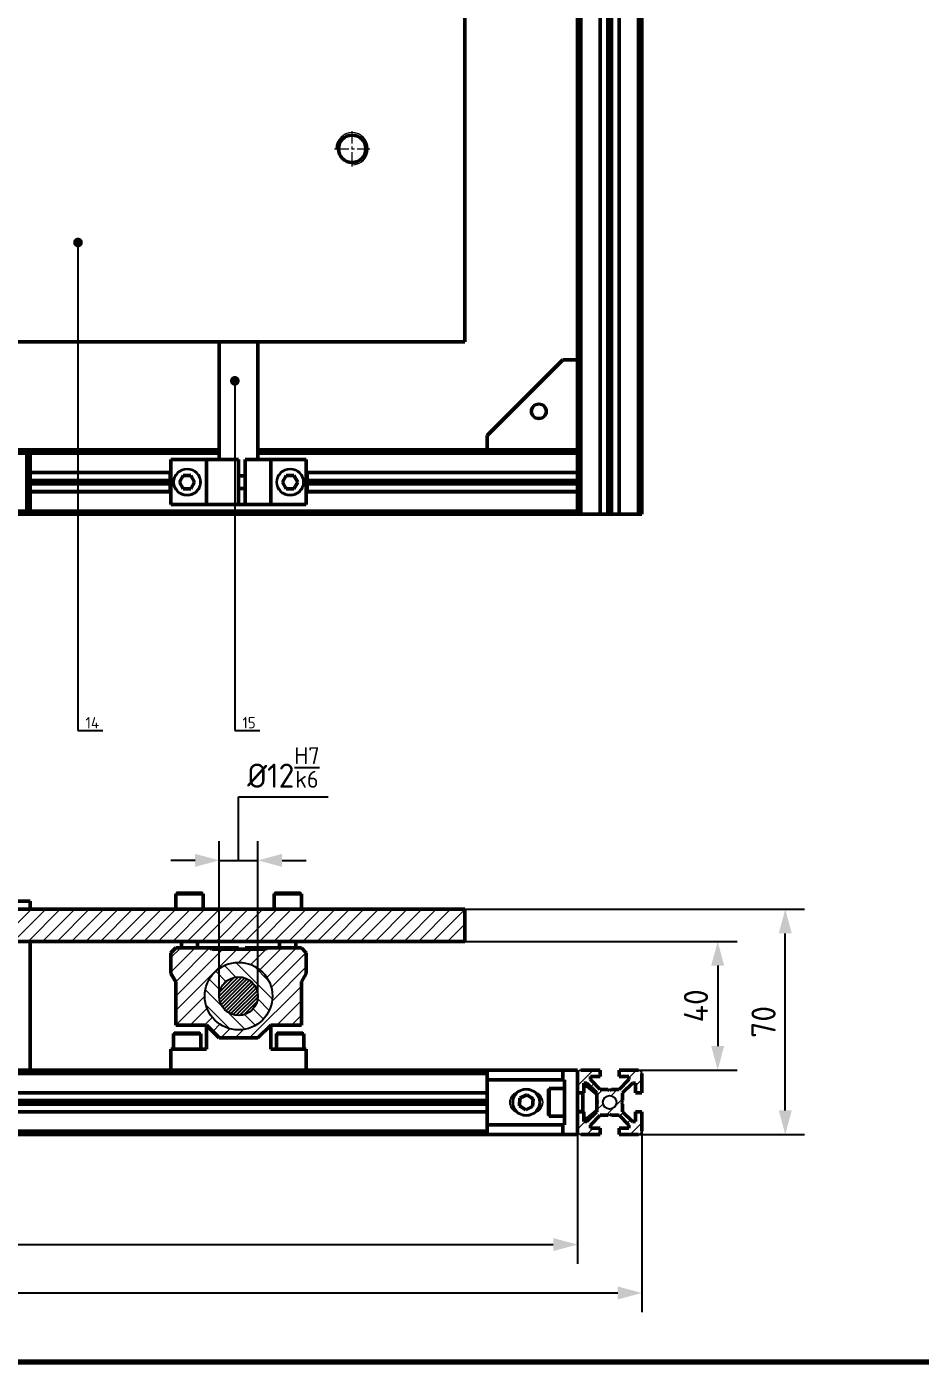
# Model space of a CAD drawing. Header units: millimetres. Extents: x -190 to 12889, y -227 to 3957.
# Drawn here: x 629.3 to 906.8, y 1678.5 to 2093.5 of the extents above; entities that cross this region are included whole.
import ezdxf
from ezdxf import colors
from ezdxf.entities.mleader import LeaderData, LeaderLine
from ezdxf.math import Vec2, Vec3

# ---------------------------------------------------------------- set-up
doc = ezdxf.new("R2010")
doc.units = ezdxf.units.MM
doc.header["$LTSCALE"] = 0.7
doc.header["$PDMODE"] = 35
doc.header["$PDSIZE"] = -4
doc.linetypes.add('CENTER', pattern=[50.8, 31.75, -6.35, 6.35, -6.35])
doc.layers.get('0').update_dxf_attribs({"color": 255})
for name, color, linetype, lineweight in [('AM_5', 10, 'Continuous', 25), ('CON', 7, 'Continuous', 50), ('DIM', 94, 'Continuous', 25), ('KHUNGBV', 5, 'Continuous', 70), ('screw', 33, 'Continuous', 13)]:
    doc.layers.add(name, color=color, linetype=linetype, lineweight=lineweight)
doc.styles.add('TCVN-7284', font='tcvn+7284-2003r.ttf')
doc.styles.add('TCVN7824', font='tcvn+7284-2003r.ttf', dxfattribs={"height": 3.5})
doc.dimstyles.new('TCVN_ISO-25_RadiusDia', dxfattribs={"dimtxt": 2.5, "dimasz": 2.5, "dimexe": 2, "dimexo": 0, "dimgap": 1, "dimtad": 1, "dimtoh": 1, "dimtxsty": 'TCVN-7284', "dimblk": 'Arrow', "dimcen": 0, "dimclrd": 256, "dimclre": 256, "dimclrt": 256, "dimadec": 0, "dimazin": 0, "dimtfac": 1, "dimtofl": 0, "dimtmove": 1, "dimatfit": 0, "dimldrblk": 'Arrow', "dimfxl": 1, "dimlwd": -1, "dimlwe": -1, "dimarcsym": 0})
pattern_1 = [(45, (1707.1177, 785.3584), (-2.245064, 2.245064), [])]

# ---------------------------------------------------------------- blocks, each defined once
blk = doc.blocks.new('screw_m10_l')
at = {"layer": 'CON', "color": 33}
blk.add_circle((0, 0), 4.25, dxfattribs=at)
at = {"layer": 'screw', "color": 1, "linetype": 'CENTER', "ltscale": 0.2}
for p, q in [((0, -5.5), (0, 5.5)), ((-5.5, 0), (5.5, 0))]:
    blk.add_line(p, q, dxfattribs=at)
at = {"layer": 'screw', "color": 92}
blk.add_arc((0, 0), 5, 270, 180, dxfattribs=at)
blk = doc.blocks.new('dfhjd')
at = {"layer": 'KHUNGBV', "color": 9, "ltscale": 5}
blk.add_line((7718.44, 2639.71), (6559.44, 2639.71), dxfattribs=at)
blk = doc.blocks.new('Arrow')
at = {"layer": 'DIM'}
blk.add_solid([(-1, 0.268), (-1, -0.268), (0, 0)], dxfattribs=at)
blk = doc.blocks.new('*D503')
at = {"layer": 'Defpoints', "color": 0, "ltscale": 0.2, "transparency": 16777216}
for p in [(400.31, 1749.31), (800.31, 1749.31), (800.31, 1715.11)]:
    blk.add_point(p, dxfattribs=at)
at = {"layer": 'DIM', "linetype": 'ByBlock', "ltscale": 0.2, "transparency": 16777216}
for p, q in [((400.31, 1749.31), (400.31, 1709.11)), ((800.31, 1749.31), (800.31, 1709.11)), ((407.81, 1715.11), (792.81, 1715.11))]:
    blk.add_line(p, q, dxfattribs=at)
at = {"layer": 'DIM', "ltscale": 0.2, "transparency": 16777216, "xscale": 7.500000000000133, "yscale": 7.500000000000133, "zscale": 7.500000000000133, "rotation": 180}
blk.add_blockref('Arrow', (400.31, 1715.11), dxfattribs=at)
at = {"layer": 'DIM', "ltscale": 0.2, "transparency": 16777216, "xscale": 7.500000000000133, "yscale": 7.500000000000133, "zscale": 7.500000000000133}
blk.add_blockref('Arrow', (800.31, 1715.11), dxfattribs=at)
at = {"layer": 'DIM', "ltscale": 0.2, "transparency": 16777216, "insert": (600.31, 1722.61), "char_height": 7.5, "attachment_point": 5, "style": 'TCVN-7284', "bg_fill": 3, "box_fill_scale": 1.1, "bg_fill_color": 256, "bg_fill_true_color": 13158600, "bg_fill_transparency": 0}
blk.add_mtext('400±0,5', dxfattribs=at)
blk = doc.blocks.new('*D504')
at = {"layer": 'Defpoints', "color": 0, "ltscale": 0.2, "transparency": 16777216}
for p in [(380.31, 1750.31), (820.31, 1750.31), (820.31, 1700.08)]:
    blk.add_point(p, dxfattribs=at)
at = {"layer": 'DIM', "linetype": 'ByBlock', "ltscale": 0.2, "transparency": 16777216}
for p, q in [((380.31, 1750.31), (380.31, 1694.08)), ((820.31, 1750.31), (820.31, 1694.08)), ((387.81, 1700.08), (812.81, 1700.08))]:
    blk.add_line(p, q, dxfattribs=at)
at = {"layer": 'DIM', "ltscale": 0.2, "transparency": 16777216, "xscale": 7.500000000000133, "yscale": 7.500000000000133, "zscale": 7.500000000000133, "rotation": 180}
blk.add_blockref('Arrow', (380.31, 1700.08), dxfattribs=at)
at = {"layer": 'DIM', "ltscale": 0.2, "transparency": 16777216, "xscale": 7.500000000000133, "yscale": 7.500000000000133, "zscale": 7.500000000000133}
blk.add_blockref('Arrow', (820.31, 1700.08), dxfattribs=at)
at = {"layer": 'DIM', "ltscale": 0.2, "transparency": 16777216, "insert": (600.31, 1706.83), "char_height": 7.5, "attachment_point": 5, "style": 'TCVN-7284', "bg_fill": 3, "box_fill_scale": 1.1, "bg_fill_color": 256, "bg_fill_true_color": 13158600, "bg_fill_transparency": 0}
blk.add_mtext('440', dxfattribs=at)
blk = doc.blocks.new('*D505')
at = {"layer": 'Defpoints', "color": 0, "ltscale": 0.2, "transparency": 16777216}
for p in [(765.31, 1809.31), (818.61, 1769.31), (843.86, 1769.31)]:
    blk.add_point(p, dxfattribs=at)
at = {"layer": 'DIM', "linetype": 'ByBlock', "ltscale": 0.2, "transparency": 16777216}
for p, q in [((765.31, 1809.31), (849.86, 1809.31)), ((843.86, 1801.81), (843.86, 1776.81)), ((818.61, 1769.31), (849.86, 1769.31))]:
    blk.add_line(p, q, dxfattribs=at)
at = {"layer": 'DIM', "ltscale": 0.2, "transparency": 16777216, "xscale": 7.500000000000133, "yscale": 7.500000000000133, "zscale": 7.500000000000133}
for p, rotation in [((843.86, 1809.31), 90), ((843.86, 1769.31), 270)]:
    blk.add_blockref('Arrow', p, dxfattribs=dict(at, rotation=rotation))
at = {"layer": 'DIM', "ltscale": 0.2, "transparency": 16777216, "insert": (837.11, 1789.31), "char_height": 7.5, "attachment_point": 5, "rotation": 90, "style": 'TCVN-7284', "bg_fill": 3, "box_fill_scale": 1.1, "bg_fill_color": 256, "bg_fill_true_color": 13158600, "bg_fill_transparency": 0}
blk.add_mtext('40', dxfattribs=at)
blk = doc.blocks.new('*D506')
at = {"layer": 'Defpoints', "color": 0, "ltscale": 0.2, "transparency": 16777216}
for p in [(765.31, 1819.31), (864.85, 1819.31), (819.31, 1749.31)]:
    blk.add_point(p, dxfattribs=at)
at = {"layer": 'DIM', "linetype": 'ByBlock', "ltscale": 0.2, "transparency": 16777216}
for p, q in [((765.31, 1819.31), (870.85, 1819.31)), ((864.85, 1756.81), (864.85, 1811.81)), ((819.31, 1749.31), (870.85, 1749.31))]:
    blk.add_line(p, q, dxfattribs=at)
at = {"layer": 'DIM', "ltscale": 0.2, "transparency": 16777216, "xscale": 7.500000000000133, "yscale": 7.500000000000133, "zscale": 7.500000000000133}
for p, rotation in [((864.85, 1819.31), 90), ((864.85, 1749.31), 270)]:
    blk.add_blockref('Arrow', p, dxfattribs=dict(at, rotation=rotation))
at = {"layer": 'DIM', "ltscale": 0.2, "transparency": 16777216, "insert": (858.1, 1784.31), "char_height": 7.5, "attachment_point": 5, "rotation": 90, "style": 'TCVN-7284', "bg_fill": 3, "box_fill_scale": 1.1, "bg_fill_color": 256, "bg_fill_true_color": 13158600, "bg_fill_transparency": 0}
blk.add_mtext('70', dxfattribs=at)
blk = doc.blocks.new('*D508')
at = {"layer": 'Defpoints', "color": 0, "ltscale": 0.2, "transparency": 16777216}
for p in [(701.06, 1834.5), (689.06, 1792.31), (701.06, 1792.31)]:
    blk.add_point(p, dxfattribs=at)
at = {"layer": 'DIM', "linetype": 'ByBlock', "ltscale": 0.2, "transparency": 16777216}
for p, q in [((695.06, 1834.5), (695.06, 1854.25)), ((695.06, 1854.25), (722.88, 1854.25)), ((689.06, 1792.31), (689.06, 1840.5)), ((701.06, 1792.31), (701.06, 1840.5)), ((681.56, 1834.5), (674.06, 1834.5)), ((689.06, 1834.5), (701.06, 1834.5)), ((708.56, 1834.5), (716.06, 1834.5))]:
    blk.add_line(p, q, dxfattribs=at)
at = {"layer": 'DIM', "ltscale": 0.2, "transparency": 16777216, "xscale": 7.500000000000133, "yscale": 7.500000000000133, "zscale": 7.500000000000133}
blk.add_blockref('Arrow', (689.06, 1834.5), dxfattribs=at)
at = {"layer": 'DIM', "ltscale": 0.2, "transparency": 16777216, "xscale": 7.500000000000133, "yscale": 7.500000000000133, "zscale": 7.500000000000133, "rotation": 180}
blk.add_blockref('Arrow', (701.06, 1834.5), dxfattribs=at)
at = {"layer": 'DIM', "ltscale": 0.2, "transparency": 16777216, "insert": (708.97, 1863.37), "char_height": 7.5, "attachment_point": 5, "style": 'TCVN-7284', "bg_fill": 3, "box_fill_scale": 1.1, "bg_fill_color": 256, "bg_fill_true_color": 13158600, "bg_fill_transparency": 0}
blk.add_mtext('%%C12{\\H0.7x;\\SH7/k6;}', dxfattribs=at)
blk = doc.blocks.new('_Dot')
at = {"color": 0, "linetype": 'ByBlock', "lineweight": -2}
blk.add_line((-0.5, 0), (-1, 0), dxfattribs=at)
at = {"color": 0, "linetype": 'ByBlock', "const_width": 0.5}
blk.add_lwpolyline([(-0.25, 0, 1), (0.25, 0, 1)], format="xyb", close=True, dxfattribs=at)

msp = doc.modelspace()

# ---------------------------------------------------------------- hatches: boundary and pattern name
at = {"linetype": 'Continuous', "lineweight": 18}
h = msp.add_hatch(dxfattribs=at)
h.set_pattern_fill('ANSI31', style=0)
h.set_pattern_definition(pattern_1)
h.paths.add_polyline_path([(765.3078, 1809.3117), (765.3078, 1819.3117), (435.3078, 1819.3117), (435.3078, 1809.3117)], flags=0)
h = msp.add_hatch(dxfattribs=at)
h.set_pattern_fill('ANSI31', color=3, style=0)
h.set_pattern_definition(pattern_1)
h.paths.add_polyline_path([(703.8078, 1807.3117), (703.4078, 1806.9117), (686.7078, 1806.9117), (686.3078, 1807.3117), (675.5578, 1807.3117), (674.0578, 1805.8117), (674.0578, 1799.3117), (675.5578, 1796.7137), (675.5578, 1783.3117), (685.0578, 1783.3117), (689.0578, 1779.3117), (701.0578, 1779.3117), (705.0578, 1783.3117), (714.5578, 1783.3117), (714.5578, 1796.7137), (716.0578, 1799.3117), (716.0578, 1805.8117), (714.5578, 1807.3117)], flags=0)
edge = h.paths.add_edge_path(flags=0)
edge.add_arc((695.0578, 1792.3117), 10.5, 0, 360)
h = msp.add_hatch(dxfattribs=at)
h.set_pattern_fill('ANSI31', color=6, angle=90, style=0)
h.set_pattern_definition([(135, (1707.1177, 785.3584), (-2.245064, -2.245064), [])])
edge = h.paths.add_edge_path(flags=0)
edge.add_arc((695.0578, 1792.3117), 10.5, 0, 360)
edge = h.paths.add_edge_path(flags=0)
edge.add_arc((695.0578, 1792.3117), 6, 0, 360)
h = msp.add_hatch()
h.set_pattern_fill('ANSI31', color=256, scale=0.25)
h.set_pattern_definition([(45, (1707.1177, 785.3584), (-0.561266, 0.561266), [])])
h.paths.add_polyline_path([(689.0578, 1792.3117, 1), (701.0578, 1792.3117, 1)])
h = msp.add_hatch(dxfattribs=at)
h.set_pattern_fill('ANSI31', style=0)
h.set_pattern_definition(pattern_1)
edge = h.paths.add_edge_path(flags=0)
edge.add_line((802.3078, 1756.3117), (800.3078, 1756.3117))
edge.add_line((800.3078, 1756.3117), (800.3078, 1750.3117))
edge.add_arc((801.3078, 1750.3117), 1, 180, 270)
edge.add_line((801.3078, 1749.3117), (807.3078, 1749.3117))
edge.add_line((807.3078, 1749.3117), (807.3078, 1751.3117))
edge.add_line((807.3078, 1751.3117), (804.3078, 1751.3117))
edge.add_line((804.3078, 1751.3117), (804.3078, 1752.2511))
edge.add_line((804.3078, 1752.2511), (807.3685, 1755.3117))
edge.add_line((807.3685, 1755.3117), (809.7882, 1755.3117))
edge.add_line((809.7882, 1755.3117), (810.3078, 1755.6117))
edge.add_line((810.3078, 1755.6117), (810.8275, 1755.3117))
edge.add_line((810.8275, 1755.3117), (813.2472, 1755.3117))
edge.add_line((813.2472, 1755.3117), (816.3078, 1752.2511))
edge.add_line((816.3078, 1752.2511), (816.3078, 1751.3117))
edge.add_line((816.3078, 1751.3117), (813.3078, 1751.3117))
edge.add_line((813.3078, 1751.3117), (813.3078, 1749.3117))
edge.add_line((813.3078, 1749.3117), (819.3078, 1749.3117))
edge.add_arc((819.3078, 1750.3117), 1, 270, 360)
edge.add_line((820.3078, 1750.3117), (820.3078, 1756.3117))
edge.add_line((820.3078, 1756.3117), (818.3078, 1756.3117))
edge.add_line((818.3078, 1756.3117), (818.3078, 1753.3117))
edge.add_line((818.3078, 1753.3117), (817.3685, 1753.3117))
edge.add_line((817.3685, 1753.3117), (814.3078, 1756.3724))
edge.add_line((814.3078, 1756.3724), (814.3078, 1758.7921))
edge.add_line((814.3078, 1758.7921), (814.0078, 1759.3117))
edge.add_line((814.0078, 1759.3117), (814.3078, 1759.8314))
edge.add_line((814.3078, 1759.8314), (814.3078, 1762.2511))
edge.add_line((814.3078, 1762.2511), (817.3685, 1765.3117))
edge.add_line((817.3685, 1765.3117), (818.3078, 1765.3117))
edge.add_line((818.3078, 1765.3117), (818.3078, 1762.3117))
edge.add_line((818.3078, 1762.3117), (820.3078, 1762.3117))
edge.add_line((820.3078, 1762.3117), (820.3078, 1768.3117))
edge.add_arc((819.3078, 1768.3117), 1, 0, 90)
edge.add_line((819.3078, 1769.3117), (813.3078, 1769.3117))
edge.add_line((813.3078, 1769.3117), (813.3078, 1767.3117))
edge.add_line((813.3078, 1767.3117), (816.3078, 1767.3117))
edge.add_line((816.3078, 1767.3117), (816.3078, 1766.3724))
edge.add_line((816.3078, 1766.3724), (813.2472, 1763.3117))
edge.add_line((813.2472, 1763.3117), (810.8275, 1763.3117))
edge.add_line((810.8275, 1763.3117), (810.3078, 1763.0117))
edge.add_line((810.3078, 1763.0117), (809.7882, 1763.3117))
edge.add_line((809.7882, 1763.3117), (807.3685, 1763.3117))
edge.add_line((807.3685, 1763.3117), (804.3078, 1766.3724))
edge.add_line((804.3078, 1766.3724), (804.3078, 1767.3117))
edge.add_line((804.3078, 1767.3117), (807.3078, 1767.3117))
edge.add_line((807.3078, 1767.3117), (807.3078, 1769.3117))
edge.add_line((807.3078, 1769.3117), (801.3078, 1769.3117))
edge.add_arc((801.3078, 1768.3117), 1, 90, 180)
edge.add_line((800.3078, 1768.3117), (800.3078, 1762.3117))
edge.add_line((800.3078, 1762.3117), (802.3078, 1762.3117))
edge.add_line((802.3078, 1762.3117), (802.3078, 1765.3117))
edge.add_line((802.3078, 1765.3117), (803.2472, 1765.3117))
edge.add_line((803.2472, 1765.3117), (806.3078, 1762.2511))
edge.add_line((806.3078, 1762.2511), (806.3078, 1759.8314))
edge.add_line((806.3078, 1759.8314), (806.6078, 1759.3117))
edge.add_line((806.6078, 1759.3117), (806.3078, 1758.7921))
edge.add_line((806.3078, 1758.7921), (806.3078, 1756.3724))
edge.add_line((806.3078, 1756.3724), (803.2472, 1753.3117))
edge.add_line((803.2472, 1753.3117), (802.3078, 1753.3117))
edge.add_line((802.3078, 1753.3117), (802.3078, 1756.3117))
edge = h.paths.add_edge_path(flags=0)
edge.add_arc((810.3078, 1759.3117), 2.1, 0, 360)

# ---------------------------------------------------------------- linework, layer by layer
at = {"linetype": 'Continuous', "lineweight": 25}
for centre, radius in [((788.3078, 1974.0318), 2.5), ((788.3078, 1974.0318), 2.067), ((679.0578, 1952.0318), 4.25), ((679.0578, 1952.0318), 4), ((711.0578, 1952.0318), 4.25), ((711.0578, 1952.0318), 4)]:
    msp.add_circle(centre, radius, dxfattribs=at)
at = {"color": 7, "linetype": 'Continuous', "lineweight": 25}
for centre, radius in [((695.0578, 1792.3117), 10.5), ((695.0578, 1792.3117), 6), ((784.4078, 1759.3117), 4.25), ((784.4078, 1759.3117), 4), ((810.3078, 1759.3117), 2.1)]:
    msp.add_circle(centre, radius, dxfattribs=at)
at = {"linetype": 'Continuous', "lineweight": 25}
for centre, start, end in [((679.0578, 1952.0318), 150, 210), ((679.0578, 1952.0318), 90, 150), ((679.0578, 1952.0318), 210, 270), ((679.0578, 1952.0318), 30, 90), ((679.0578, 1952.0318), 270, 330), ((679.0578, 1952.0318), 330, 30), ((711.0578, 1952.0318), 150, 210), ((711.0578, 1952.0318), 90, 150), ((711.0578, 1952.0318), 210, 270), ((711.0578, 1952.0318), 30, 90), ((711.0578, 1952.0318), 270, 330), ((711.0578, 1952.0318), 330, 30)]:
    msp.add_arc(centre, 2.042, start, end, dxfattribs=at)
at = {"color": 7, "linetype": 'Continuous', "lineweight": 25}
for centre, radius, start, end in [((675.8078, 1824.0617), 0.25, 90, 180), ((683.8078, 1824.0617), 0.25, 0, 90), ((706.3078, 1824.0617), 0.25, 90, 180), ((714.3078, 1824.0617), 0.25, 0, 90), ((675.0578, 1780.5617), 0.25, 90, 180), ((683.0578, 1780.5617), 0.25, 0, 90), ((707.0578, 1780.5617), 0.25, 90, 180), ((715.0578, 1780.5617), 0.25, 0, 90), ((801.3078, 1768.3117), 1, 90, 180), ((819.3078, 1768.3117), 1, 0, 90), ((782.5078, 1759.3117), 3.2, 110.364135, 249.635865), ((784.4078, 1759.3117), 2.042, 116.849331, 176.849331), ((784.4078, 1759.3117), 2.042, 56.849331, 116.849331), ((784.4078, 1759.3117), 2.042, 356.849331, 56.849331), ((786.3078, 1759.3117), 3.2, 290.364135, 69.635865), ((791.5578, 1763.3117), 0.25, 90, 180), ((784.4078, 1759.3117), 2.042, 176.849331, 236.849331), ((784.4078, 1759.3117), 2.042, 236.849331, 296.849331), ((784.4078, 1759.3117), 2.042, 296.849331, 356.849331), ((791.5578, 1755.3117), 0.25, 180, 270), ((801.3078, 1750.3117), 1, 180, 270), ((819.3078, 1750.3117), 1, 270, 360)]:
    msp.add_arc(centre, radius, start, end, dxfattribs=at)
at = {"layer": 'CON', "linetype": 'Continuous'}
for p, q in [((801.3078, 2342.0318), (801.3078, 1942.0318)), ((807.3078, 2342.0318), (807.3078, 1942.0318)), ((807.3685, 2342.0318), (807.3685, 1942.0318)), ((809.7882, 2342.0318), (809.7882, 1942.0318)), ((810.3078, 2342.0318), (810.3078, 1942.0318)), ((810.8275, 2342.0318), (810.8275, 1942.0318)), ((813.2472, 2342.0318), (813.2472, 1942.0318)), ((813.3078, 2342.0318), (813.3078, 1942.0318)), ((819.3078, 2342.0318), (819.3078, 1942.0318)), ((820.3078, 2342.0318), (820.3078, 1942.0318)), ((800.3078, 2294.0318), (800.3078, 1990.0318)), ((765.3078, 1995.6166), (765.3078, 2245.6166)), ((435.3078, 1995.6166), (765.3078, 1995.6166)), ((689.0578, 1995.6166), (689.0578, 1959.0318)), ((701.0578, 1959.0318), (701.0578, 1995.6166)), ((772.3078, 1966.5318), (795.8078, 1990.0318)), ((795.8078, 1990.0318), (800.3078, 1990.0318)), ((800.3078, 1990.0318), (800.3078, 1962.0318)), ((772.3078, 1962.0318), (772.3078, 1966.5318)), ((616.3078, 1962.0318), (629.3078, 1962.0318)), ((629.3078, 1961.0318), (617.3078, 1961.0318)), ((629.3078, 1962.0318), (689.0578, 1962.0318)), ((629.3078, 1962.0318), (630.3078, 1961.0318)), ((629.3078, 1962.0318), (629.3078, 1961.0318)), ((629.3078, 1961.0318), (630.3078, 1961.0318)), ((629.3078, 1943.0318), (629.3078, 1961.0318)), ((630.3078, 1961.0318), (630.3078, 1943.0318)), ((630.3078, 1961.0318), (689.0578, 1961.0318)), ((674.0578, 1945.0318), (674.0578, 1959.0318)), ((674.0578, 1959.0318), (685.0578, 1959.0318)), ((685.0578, 1945.0318), (685.0578, 1959.0318)), ((685.0578, 1959.0318), (695.0578, 1959.0318)), ((695.0578, 1945.0318), (695.0578, 1959.0318)), ((697.0578, 1959.0318), (705.0578, 1959.0318)), ((697.0578, 1959.0318), (697.0578, 1945.0318)), ((701.0578, 1962.0318), (772.3078, 1962.0318)), ((701.0578, 1961.0318), (800.3078, 1961.0318)), ((705.0578, 1945.0318), (705.0578, 1959.0318)), ((705.0578, 1959.0318), (716.0578, 1959.0318)), ((716.0578, 1945.0318), (716.0578, 1959.0318)), ((800.3078, 1962.0318), (772.3078, 1962.0318)), ((800.3078, 1962.0318), (800.3078, 1961.0318)), ((800.3078, 1961.0318), (800.3078, 1955.0318)), ((630.3078, 1955.0318), (674.0578, 1955.0318)), ((630.3078, 1954.9711), (673.8078, 1954.9711)), ((673.8078, 1955.0318), (673.8078, 1949.0318)), ((716.0578, 1955.0318), (800.3078, 1955.0318)), ((716.3078, 1955.0318), (716.3078, 1949.0318)), ((716.3078, 1954.9711), (800.3078, 1954.9711)), ((800.3078, 1955.0318), (800.3078, 1949.0318)), ((630.3078, 1952.5514), (673.8078, 1952.5514)), ((630.3078, 1952.0318), (673.8078, 1952.0318)), ((630.3078, 1951.5122), (673.8078, 1951.5122)), ((676.6999, 1952.0318), (677.8789, 1954.0738)), ((677.8789, 1949.9898), (676.6999, 1952.0318)), ((680.2368, 1954.0738), (677.8789, 1954.0738)), ((681.4157, 1952.0318), (680.2368, 1954.0738)), ((681.4157, 1952.0318), (680.2368, 1949.9898)), ((697.0578, 1954.0318), (695.0578, 1954.0318)), ((708.6999, 1952.0318), (709.8789, 1954.0738)), ((709.8789, 1949.9898), (708.6999, 1952.0318)), ((712.2368, 1954.0738), (709.8789, 1954.0738)), ((713.4157, 1952.0318), (712.2368, 1954.0738)), ((713.4157, 1952.0318), (712.2368, 1949.9898)), ((716.3078, 1952.5514), (800.3078, 1952.5514)), ((716.3078, 1952.0318), (800.3078, 1952.0318)), ((716.3078, 1951.5122), (800.3078, 1951.5122)), ((630.3078, 1949.0925), (673.8078, 1949.0925)), ((630.3078, 1949.0318), (674.0578, 1949.0318)), ((677.8789, 1949.9898), (680.2368, 1949.9898)), ((695.0578, 1950.0318), (697.0578, 1950.0318)), ((709.8789, 1949.9898), (712.2368, 1949.9898)), ((716.0578, 1949.0318), (800.3078, 1949.0318)), ((716.3078, 1949.0925), (800.3078, 1949.0925)), ((800.3078, 1949.0318), (800.3078, 1943.0318)), ((617.3078, 1943.0318), (629.3078, 1943.0318)), ((629.3078, 1943.0318), (629.3078, 1942.0318)), ((630.3078, 1943.0318), (629.3078, 1943.0318)), ((630.3078, 1943.0318), (629.3078, 1942.0318)), ((630.3078, 1943.0318), (800.3078, 1943.0318)), ((674.0578, 1945.0318), (685.0578, 1945.0318)), ((685.0578, 1945.0318), (695.0578, 1945.0318)), ((697.0578, 1945.0318), (695.0578, 1945.0318)), ((697.0578, 1945.0318), (705.0578, 1945.0318)), ((705.0578, 1945.0318), (716.0578, 1945.0318)), ((800.3078, 1943.0318), (800.3078, 1942.0318)), ((629.3078, 1942.0318), (616.3078, 1942.0318)), ((629.3078, 1942.0318), (800.3078, 1942.0318)), ((801.3078, 1942.0318), (800.3078, 1942.0318)), ((807.3078, 1942.0318), (801.3078, 1942.0318)), ((807.3685, 1942.0318), (807.3078, 1942.0318)), ((809.7882, 1942.0318), (807.3685, 1942.0318)), ((810.3078, 1942.0318), (809.7882, 1942.0318)), ((810.8275, 1942.0318), (810.3078, 1942.0318)), ((813.2472, 1942.0318), (810.8275, 1942.0318)), ((813.3078, 1942.0318), (813.2472, 1942.0318)), ((819.3078, 1942.0318), (813.3078, 1942.0318)), ((820.3078, 1942.0318), (819.3078, 1942.0318))]:
    msp.add_line(p, q, dxfattribs=at)
at = {"layer": 'CON', "color": 7, "linetype": 'Continuous'}
for p, q in [((675.5578, 1824.0617), (675.5578, 1819.3117)), ((675.8078, 1824.3117), (679.8078, 1824.3117)), ((679.8078, 1824.3117), (683.8078, 1824.3117)), ((684.0578, 1819.3117), (684.0578, 1824.0617)), ((706.0578, 1824.0617), (706.0578, 1819.3117)), ((706.3078, 1824.3117), (710.3078, 1824.3117)), ((710.3078, 1824.3117), (714.3078, 1824.3117)), ((714.5578, 1819.3117), (714.5578, 1824.0617)), ((765.3078, 1819.3117), (435.3078, 1819.3117)), ((630.3078, 1821.8117), (622.0578, 1821.8117)), ((630.3078, 1819.3117), (630.3078, 1821.8117)), ((765.3078, 1809.3117), (765.3078, 1819.3117)), ((765.3078, 1809.3117), (435.3078, 1809.3117)), ((630.3078, 1769.3117), (630.3078, 1809.3117)), ((674.0578, 1805.8117), (675.5578, 1807.3117)), ((674.0578, 1799.3117), (674.0578, 1805.8117)), ((675.5578, 1807.3117), (686.3078, 1807.3117)), ((677.3078, 1809.3117), (677.3078, 1807.3117)), ((682.3078, 1807.3117), (682.3078, 1809.3117)), ((686.3078, 1807.3117), (686.7078, 1806.9117)), ((686.3078, 1807.3117), (695.0578, 1807.3117)), ((686.7078, 1806.9117), (703.4078, 1806.9117)), ((695.0578, 1806.9117), (695.0578, 1807.3117)), ((697.0578, 1807.3117), (697.0578, 1806.9117)), ((697.0578, 1807.3117), (703.8078, 1807.3117)), ((703.4078, 1806.9117), (703.8078, 1807.3117)), ((703.8078, 1807.3117), (714.5578, 1807.3117)), ((707.8078, 1809.3117), (707.8078, 1807.3117)), ((712.8078, 1807.3117), (712.8078, 1809.3117)), ((714.5578, 1807.3117), (716.0578, 1805.8117)), ((716.0578, 1805.8117), (716.0578, 1799.3117)), ((675.5578, 1796.7137), (674.0578, 1799.3117)), ((716.0578, 1799.3117), (714.5578, 1796.7137)), ((675.5578, 1783.3117), (675.5578, 1796.7137)), ((714.5578, 1796.7137), (714.5578, 1783.3117)), ((674.8078, 1780.5617), (674.8078, 1775.8117)), ((675.0578, 1780.8117), (679.0578, 1780.8117)), ((685.0578, 1783.3117), (675.5578, 1783.3117)), ((679.0578, 1780.8117), (683.0578, 1780.8117)), ((683.3078, 1775.8117), (683.3078, 1780.5617)), ((689.0578, 1779.3117), (685.0578, 1783.3117)), ((685.0578, 1775.8117), (685.0578, 1783.3117)), ((705.0578, 1783.3117), (701.0578, 1779.3117)), ((714.5578, 1783.3117), (705.0578, 1783.3117)), ((705.0578, 1783.3117), (705.0578, 1775.8117)), ((706.8078, 1780.5617), (706.8078, 1775.8117)), ((707.0578, 1780.8117), (711.0578, 1780.8117)), ((711.0578, 1780.8117), (715.0578, 1780.8117)), ((715.3078, 1775.8117), (715.3078, 1780.5617)), ((701.0578, 1779.3117), (689.0578, 1779.3117)), ((674.0578, 1769.3117), (674.0578, 1775.8117)), ((674.0578, 1775.8117), (685.0578, 1775.8117)), ((705.0578, 1775.8117), (716.0578, 1775.8117)), ((716.0578, 1775.8117), (716.0578, 1769.3117)), ((428.3078, 1769.3117), (772.3078, 1769.3117)), ((772.3078, 1766.3117), (772.3078, 1769.3117)), ((795.8078, 1769.3117), (772.3078, 1769.3117)), ((795.8078, 1766.3117), (795.8078, 1769.3117)), ((800.3078, 1769.3117), (795.8078, 1769.3117)), ((800.3078, 1768.3117), (800.3078, 1769.3117)), ((800.3078, 1762.3117), (800.3078, 1768.3117)), ((801.3078, 1769.3117), (807.3078, 1769.3117)), ((807.3078, 1769.3117), (807.3078, 1767.3117)), ((813.3078, 1767.3117), (813.3078, 1769.3117)), ((813.3078, 1769.3117), (819.3078, 1769.3117)), ((820.3078, 1768.3117), (820.3078, 1762.3117)), ((795.8078, 1766.3117), (772.3078, 1766.3117)), ((772.3078, 1752.3117), (772.3078, 1766.3117)), ((796.3078, 1766.3117), (795.8078, 1766.3117)), ((796.3078, 1752.3117), (796.3078, 1766.3117)), ((802.3078, 1765.3117), (802.3078, 1762.3117)), ((803.2472, 1765.3117), (802.3078, 1765.3117)), ((802.3078, 1764.3117), (803.3078, 1764.3117)), ((806.3078, 1762.2511), (803.2472, 1765.3117)), ((803.3078, 1764.3117), (806.3078, 1761.8117)), ((807.3078, 1767.3117), (804.3078, 1767.3117)), ((804.3078, 1767.3117), (804.3078, 1766.3724)), ((804.3078, 1766.3724), (807.3685, 1763.3117)), ((813.2472, 1763.3117), (816.3078, 1766.3724)), ((816.3078, 1767.3117), (813.3078, 1767.3117)), ((817.3685, 1765.3117), (814.3078, 1762.2511)), ((816.3078, 1766.3724), (816.3078, 1767.3117)), ((818.3078, 1765.3117), (817.3685, 1765.3117)), ((818.3078, 1762.3117), (818.3078, 1765.3117)), ((428.3078, 1762.3117), (772.3078, 1762.3117)), ((428.3078, 1762.2511), (772.3078, 1762.2511)), ((428.3078, 1759.8314), (772.3078, 1759.8314)), ((781.3943, 1762.3117), (781.3974, 1762.3117)), ((782.3041, 1758.2468), (782.4337, 1760.6011)), ((782.4337, 1760.6011), (784.5374, 1761.6661)), ((786.5116, 1760.3767), (784.5374, 1761.6661)), ((786.382, 1758.0223), (786.5116, 1760.3767)), ((787.4182, 1762.3117), (787.4214, 1762.3117)), ((791.3078, 1760.7013), (791.3078, 1763.3117)), ((791.3078, 1755.3117), (791.3078, 1760.7013)), ((796.3078, 1763.5617), (791.5578, 1763.5617)), ((802.3078, 1762.3117), (800.3078, 1762.3117)), ((800.3078, 1756.3117), (800.3078, 1762.3117)), ((802.0078, 1762.2117), (800.3078, 1762.2117)), ((801.3078, 1762.3117), (801.3078, 1762.2117)), ((802.0078, 1756.4117), (802.0078, 1762.2117)), ((806.3078, 1759.8314), (806.3078, 1762.2511)), ((806.6078, 1759.3117), (806.3078, 1759.8314)), ((806.3078, 1758.7921), (806.3078, 1759.8314)), ((807.3685, 1763.3117), (809.7882, 1763.3117)), ((809.7882, 1763.3117), (810.3078, 1763.0117)), ((810.3078, 1763.0117), (810.8275, 1763.3117)), ((810.8275, 1763.3117), (813.2472, 1763.3117)), ((814.3078, 1759.8314), (814.0078, 1759.3117)), ((814.3078, 1762.2511), (814.3078, 1759.8314)), ((820.3078, 1762.3117), (818.3078, 1762.3117)), ((428.3078, 1759.3117), (772.3078, 1759.3117)), ((428.3078, 1758.7921), (772.3078, 1758.7921)), ((428.3078, 1756.3724), (772.3078, 1756.3724)), ((428.3078, 1756.3117), (772.3078, 1756.3117)), ((781.3943, 1756.3117), (781.3974, 1756.3117)), ((782.3041, 1758.2468), (784.2782, 1756.9574)), ((786.382, 1758.0223), (784.2782, 1756.9574)), ((787.4182, 1756.3117), (787.4214, 1756.3117)), ((802.0078, 1756.4117), (800.3078, 1756.4117)), ((800.3078, 1756.3117), (802.3078, 1756.3117)), ((800.3078, 1750.3117), (800.3078, 1756.3117)), ((801.3078, 1756.4117), (801.3078, 1756.3117)), ((802.3078, 1756.3117), (802.3078, 1753.3117)), ((803.2472, 1753.3117), (806.3078, 1756.3724)), ((803.3078, 1754.3117), (806.3078, 1756.8117)), ((806.3078, 1758.7921), (806.6078, 1759.3117)), ((806.3078, 1756.3724), (806.3078, 1758.7921)), ((810.3078, 1755.6117), (809.7882, 1755.3117)), ((810.8275, 1755.3117), (810.3078, 1755.6117)), ((814.0078, 1759.3117), (814.3078, 1758.7921)), ((814.3078, 1758.7921), (814.3078, 1756.3724)), ((814.3078, 1756.3724), (817.3685, 1753.3117)), ((818.3078, 1753.3117), (818.3078, 1756.3117)), ((818.3078, 1756.3117), (820.3078, 1756.3117)), ((820.3078, 1756.3117), (820.3078, 1750.3117)), ((772.3078, 1749.3117), (772.3078, 1752.3117)), ((795.8078, 1752.3117), (772.3078, 1752.3117)), ((791.5578, 1755.0617), (796.3078, 1755.0617)), ((795.8078, 1749.3117), (795.8078, 1752.3117)), ((796.3078, 1752.3117), (795.8078, 1752.3117)), ((802.3078, 1754.3117), (803.3078, 1754.3117)), ((802.3078, 1753.3117), (803.2472, 1753.3117)), ((807.3685, 1755.3117), (804.3078, 1752.2511)), ((804.3078, 1752.2511), (804.3078, 1751.3117)), ((804.3078, 1751.3117), (807.3078, 1751.3117)), ((807.3078, 1751.3117), (807.3078, 1749.3117)), ((809.7882, 1755.3117), (807.3685, 1755.3117)), ((813.2472, 1755.3117), (810.8275, 1755.3117)), ((816.3078, 1752.2511), (813.2472, 1755.3117)), ((813.3078, 1751.3117), (816.3078, 1751.3117)), ((813.3078, 1749.3117), (813.3078, 1751.3117)), ((816.3078, 1751.3117), (816.3078, 1752.2511)), ((817.3685, 1753.3117), (818.3078, 1753.3117)), ((428.3078, 1749.3117), (772.3078, 1749.3117)), ((795.8078, 1749.3117), (772.3078, 1749.3117)), ((800.3078, 1749.3117), (795.8078, 1749.3117)), ((800.3078, 1749.3117), (800.3078, 1750.3117)), ((807.3078, 1749.3117), (801.3078, 1749.3117)), ((819.3078, 1749.3117), (813.3078, 1749.3117))]:
    msp.add_line(p, q, dxfattribs=at)
at = {"layer": 'CON', "color": 8, "linetype": 'Continuous'}
for p, q in [((679.8078, 1824.0617), (675.5578, 1824.0617)), ((684.0578, 1824.0617), (679.8078, 1824.0617)), ((710.3078, 1824.0617), (706.0578, 1824.0617)), ((714.5578, 1824.0617), (710.3078, 1824.0617)), ((679.0578, 1780.5617), (674.8078, 1780.5617)), ((683.3078, 1780.5617), (679.0578, 1780.5617)), ((711.0578, 1780.5617), (706.8078, 1780.5617)), ((715.3078, 1780.5617), (711.0578, 1780.5617)), ((428.3078, 1768.3117), (772.3078, 1768.3117)), ((791.5578, 1763.5617), (791.5578, 1760.7882)), ((791.5578, 1760.7882), (791.5578, 1755.0617)), ((428.3078, 1750.3117), (772.3078, 1750.3117))]:
    msp.add_line(p, q, dxfattribs=at)

# ---------------------------------------------------------------- block references
at = {"linetype": 'Continuous', "lineweight": 25}
msp.add_blockref('screw_m10_l', (730.3078, 2055.6166), dxfattribs=at)
at = {"layer": 'AM_5'}
msp.add_blockref('dfhjd', (-6371.2081, -961.1786), dxfattribs=at)

# ---------------------------------------------------------------- leaders
at = {"layer": 'AM_5', "ltscale": 0.2}
ml = msp.add_multileader_mtext('Standard', dxfattribs=at)
ml.set_content('14', color=256, style='TCVN7824')
ml.set_leader_properties()
ml.set_arrow_properties(name='DOT')
ml.build(insert=Vec2(0, 0))
ml.multileader.update_dxf_attribs({"text_left_attachment_type": 6, "text_right_attachment_type": 6, "dogleg_length": 0.36, "arrow_head_size": 3})
ctx = ml.context
ctx.base_point, ctx.char_height, ctx.arrow_head_size, ctx.plane_origin = Vec3(645.5423, 1874.8176), 3.5, 3, Vec3(645.1823, 2026.4835)
ctx.left_attachment, ctx.right_attachment = 6, 6
notes = []
notes.append((ctx, [(0, (1, 1, 0), (645.1823, 1874.8176), (1, 0), 0.36, [(0, [(645.1823, 2026.4835)], 0, [])])]))
ctx.mtext.insert, ctx.mtext.flow_direction = Vec3(647.5423, 1879.0176), 5
ml = msp.add_multileader_mtext('Standard', dxfattribs=at)
ml.set_content('15', color=256, style='TCVN7824')
ml.set_leader_properties()
ml.set_arrow_properties(name='DOT')
ml.build(insert=Vec2(0, 0))
ml.multileader.update_dxf_attribs({"text_left_attachment_type": 6, "text_right_attachment_type": 6, "dogleg_length": 0.36, "arrow_head_size": 3})
ctx = ml.context
ctx.base_point, ctx.char_height, ctx.arrow_head_size, ctx.plane_origin = Vec3(694.2564, 1874.8176), 3.5, 3, Vec3(693.8964, 1983.4871)
ctx.left_attachment, ctx.right_attachment = 6, 6
notes.append((ctx, [(0, (1, 1, 0), (693.8964, 1874.8176), (1, 0), 0.36, [(0, [(693.8964, 1983.4871)], 0, [])])]))
ctx.mtext.insert, ctx.mtext.flow_direction = Vec3(696.2564, 1879.0176), 5
for ctx, leaders in notes:
    for number, flags, end, landing, length, lines in leaders:
        leader = LeaderData()
        leader.index, (leader.has_last_leader_line, leader.has_dogleg_vector, leader.attachment_direction) = number, flags
        leader.last_leader_point, leader.dogleg_vector, leader.dogleg_length = Vec3(end), Vec3(landing), length
        for number, points, colour, breaks in lines:
            line = LeaderLine()
            line.index, line.vertices, line.color, line.breaks = number, Vec3.list(points), colors.encode_raw_color(colour), breaks
            leader.lines.append(line)
        ctx.leaders.append(leader)

# ---------------------------------------------------------------- next in the draw order: dimensions: what is measured, and where the dimension line sits
at = {"layer": 'DIM', "ltscale": 0.2}
dim = msp.add_linear_dim(base=(701.0578, 1834.4994), p1=(689.0578, 1792.3117), p2=(701.0578, 1792.3117), text='<>{\\H0.7x;\\SH7/k6;}', dimstyle='TCVN_ISO-25_RadiusDia', override={"dimscale": 3, "dimpost": '%%C<>', "dimtfill": 1, "dimarcsym": 1}, dxfattribs=at)
dim.commit()
dim.dimension.update_dxf_attribs({"geometry": '*D508', "text_midpoint": (698.0578, 1863.3744)})
dim = msp.add_linear_dim(base=(843.8554, 1769.3117), p1=(765.3078, 1809.3117), p2=(818.6053, 1769.3117), angle=90, dimstyle='TCVN_ISO-25_RadiusDia', override={"dimscale": 3, "dimtfill": 1, "dimarcsym": 1}, dxfattribs=at)
dim.commit()
dim.dimension.update_dxf_attribs({"geometry": '*D505', "text_midpoint": (837.1054, 1789.3117)})
dim = msp.add_linear_dim(base=(800.3078, 1715.1142), p1=(400.3078, 1749.3117), p2=(800.3078, 1749.3117), dimstyle='TCVN_ISO-25_RadiusDia', override={"dimscale": 3, "dimtol": 1, "dimtp": 0.5, "dimtm": 0.5, "dimtfill": 1, "dimarcsym": 1}, dxfattribs=at)
dim.commit()
dim.dimension.update_dxf_attribs({"geometry": '*D503', "text_midpoint": (600.3078, 1722.6142)})

# ---------------------------------------------------------------- next in the draw order: dimensions: what is measured, and where the dimension line sits
dim = msp.add_linear_dim(base=(820.3078, 1700.0784), p1=(380.3078, 1750.3117), p2=(820.3078, 1750.3117), dimstyle='TCVN_ISO-25_RadiusDia', override={"dimscale": 3, "dimtfill": 1, "dimarcsym": 1}, dxfattribs=at)
dim.commit()
dim.dimension.update_dxf_attribs({"geometry": '*D504', "text_midpoint": (600.3078, 1706.8284)})

# ---------------------------------------------------------------- next in the draw order: dimensions: what is measured, and where the dimension line sits
dim = msp.add_linear_dim(base=(864.851, 1819.3117), p1=(819.3078, 1749.3117), p2=(765.3078, 1819.3117), angle=90, dimstyle='TCVN_ISO-25_RadiusDia', override={"dimscale": 3, "dimtfill": 1, "dimarcsym": 1}, dxfattribs=at)
dim.commit()
dim.dimension.update_dxf_attribs({"geometry": '*D506', "text_midpoint": (858.101, 1784.3117)})

doc.saveas('drawing.dxf')
